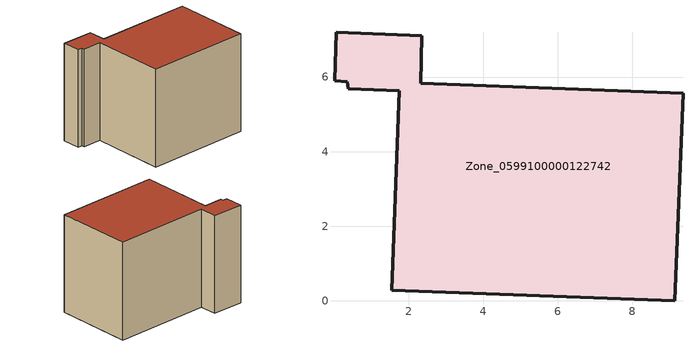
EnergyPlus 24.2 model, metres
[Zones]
Zone_0599100000122742
 floor ground (C_G): 0.01,5.9 0.05,7.2 2.35,7.11 2.32,5.83 9.36,5.57 9.14,0 1.54,0.28 1.75,5.63 0.37,5.69 0.35,5.88 z0
 wall outside (C_F): 9.14,0 9.36,5.57 2.32,5.83 2.35,7.11 0.05,7.2 0.01,5.9 0.35,5.88 0.37,5.69 1.75,5.63 1.54,0.28 9.14,0 z0:7.12
 roof outside (C_R): 0.05,7.2 0.01,5.9 0.35,5.88 0.37,5.69 1.75,5.63 1.54,0.28 9.14,0 9.36,5.57 2.32,5.83 2.35,7.11 z7.12
[BUILDING]
Pand.0599100000122742: North Axis=0; Terrain=City; Loads Convergence Tolerance Value=0.04; Temperature Convergence Tolerance Value=0.4; Solar Distribution=FullExterior; Maximum Number of Warmup Days=25; Minimum Number of Warmup Days=1
[Site:Location]
Rotterdam.The.Hague.AP_ZH_NLD Design_Conditions: Latitude=51.96; Longitude=4.45; Time Zone=1; Elevation=-4.5
[SITE:GROUNDTEMPERATURE:BUILDINGSURFACE]
18, 18, 18, 18, 18, 18, 18, 18, 18, 18, 18, 18
[MATERIAL] Thermal Absorptance=0.9; Solar Absorptance=0.7; Visible Absorptance=0.7
Name | Roughness | Thickness | Conductivity | Density | Specific Heat
G.TC.1946 | MediumSmooth | 0.15 | 1 | 540 | 1210
F.TC.1946 | Rough | 0.3 | 0.857143 | 1920 | 840
R.TC.1946 | MediumRough | 0.2 | 0.909091 | 1500 | 1000
[CONSTRUCTION]
C_G: G.TC.1946
C_F: F.TC.1946
C_R: R.TC.1946
[ZONE]
Zone_0599100000122742: Type=1; Multiplier=1; Ceiling Height=Autocalculate; Volume=Autocalculate; Floor Area=autocalculate; Part of Total Floor Area=Yes
[ZONEINFILTRATION:DESIGNFLOWRATE]
Infil_Zone_0599100000122742: Zone or ZoneList or Space or SpaceList=Zone_0599100000122742; Schedule=AlwaysOn; Design Flow Rate Calculation Method=Flow/Area; Flow Rate per Floor Area=0.003; Constant Term Coefficient=1; Temperature Term Coefficient=0; Velocity Term Coefficient=0; Velocity Squared Term Coefficient=0
[HVACTEMPLATE:ZONE:IDEALLOADSAIRSYSTEM]
Zone_0599100000122742: Maximum Heating Supply Air Temperature=50; Minimum Cooling Supply Air Temperature=13; Maximum Heating Supply Air Humidity Ratio=0.0156; Minimum Cooling Supply Air Humidity Ratio=0.0077; Heating Limit=NoLimit; Cooling Limit=NoLimit; Dehumidification Control Type=ConstantSensibleHeatRatio; Cooling Sensible Heat Ratio=0.7; Dehumidification Setpoint=60; Humidification Control Type=None; Humidification Setpoint=30; Outdoor Air Method=None; Outdoor Air Flow Rate per Person=0.00944; Outdoor Air Flow Rate per Zone Floor Area=0; Outdoor Air Flow Rate per Zone=0; Demand Controlled Ventilation Type=None; Outdoor Air Economizer Type=NoEconomizer; Heat Recovery Type=None; Sensible Heat Recovery Effectiveness=0.7; Latent Heat Recovery Effectiveness=0.65
[ZONECONTROL:THERMOSTAT]
ThermostatControl_Zone_0599100000122742: Zone or ZoneList=Zone_0599100000122742; Control Type Schedule=DualSetpointControlType; Control 1=Thermostat_Zone_0599100000122742; Temperature Difference Between Cutout And Setpoint=0
[THERMOSTATSETPOINT:DUALSETPOINT]
Thermostat_Zone_0599100000122742: Heating Setpoint Temperature Schedule=HeatingSetpoint_Zone_0599100000122742; Cooling Setpoint Temperature Schedule=CoolingSetpoint_Zone_0599100000122742
[SCHEDULE:COMPACT]
HeatingSetpoint_Zone_0599100000122742: Through: 12/31, For: AllDays, Until: 24:00, 21
CoolingSetpoint_Zone_0599100000122742: Through: 12/31, For: AllDays, Until: 24:00, 24
DualSetpointControlType: Through: 12/31, For: AllDays, Until: 24:00, 4
AlwaysOn: Through: 12/31, For: AllDays, Until: 24:00, 1
